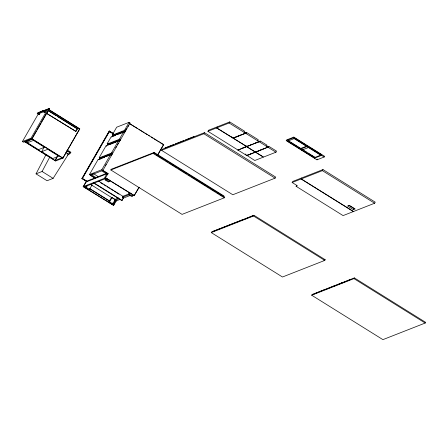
<?xml version="1.0" encoding="UTF-8"?>
<svg xmlns="http://www.w3.org/2000/svg" width="448" height="448" viewBox="0 0 448 448"><rect width="100%" height="100%" fill="white"/><g stroke="black" fill="none" stroke-linecap="round" stroke-linejoin="round"><path stroke-width="0.67" d="M98.386 159.729L98.157 159.426L89.432 174.591L90.485 175.246M102.581 157.55C99.697 159.454 100.654 157.668 99.221 157.573L106.148 145.617L106.394 146.294M108.018 144.754L107.957 143.931L107.134 143.802L111.177 136.769L111.496 136.87M113.148 135.834L113.092 135.005L112.252 134.921L116.682 127.198L129.091 122.332L130.138 122.987L102.889 170.38M99.926 158.413L112.33 153.546L112.448 152.83L111.625 152.701L118.451 140.823L119.207 141.495L120.59 139.238M245.274 153.961L245.325 154.381L246.854 155.35L249.312 154.386M27.418 142.755L33.466 140.381L44.498 147.263L38.455 149.632L27.418 142.755L28.689 140.297M41.72 151.676L47.768 149.302L58.806 156.184L52.758 158.553L41.72 151.676L43.949 147.375M66.13 152.678L68.466 154.134L53.116 178.366L47.068 180.74L36.036 173.858L45.909 154.829M36.036 173.858L42.084 171.483L49.818 156.99M39.312 114.615L37.218 113.54L37.66 112.773L43.378 110.527L45.242 111.692L44.576 112.549L43.467 111.86L38.203 113.926L39.312 114.615L39.754 113.848L38.64 113.159M40.74 111.748L49.526 108.478L32.06 138.852L23.453 142.229L22.4 141.574L38.326 113.882M39.082 114.705L39.754 113.848M37.218 113.54L42.935 111.294L43.378 110.527M44.576 112.549L45.242 111.692M22.4 141.574L31.013 138.197L47.628 109.301L48.378 109.967L49.353 108.366M36.327 130.934L31.864 138.695L25.446 141.215M37.01 129.741L40.79 123.172M41.474 121.979L46.626 113.025M46.698 113.198L48.227 110.538L77.42 128.744L75.891 131.398L46.474 113.288L75.891 131.398M55.793 160.922L54.986 160.524L57.383 156.358M57.49 156.318L55.093 160.485L25.374 141.954M75.667 131.488L77.42 128.744M79.257 129.522L62.776 158.183L62.423 157.965L63.213 156.733M24.842 141.45L24.466 141.596L55.586 161.006L62.983 158.099L79.806 128.85L48.681 109.446M67.127 155.047L68.975 154.319L69.927 152.667M69.16 153.44L70.538 152.902L70.907 152.253L67.418 150.074M116.418 200.581L113.658 205.391L83.468 186.564L86.526 181.25L81.838 178.64L109.189 131.068L113.602 133.504M109.502 130.945L82.146 178.517L87.231 181.686M81.838 178.64L82.46 178.394L109.407 131.533L112.907 133.717M113.658 205.391L83.16 186.687L86.218 181.367M86.43 181.832L86.839 181.126L94.69 178.046L94.282 178.752M99.635 159.09L100.671 157.293M112.767 136.265L113.456 135.061M99.949 158.973L100.638 157.769M91.37 174.306L90.798 175.302L91.767 174.922L92.31 173.975L92.837 174.3M100.134 159.062L100.705 158.071M90.955 184.313L92.025 184.985L89.51 189.358L88.698 189.678L85.484 187.673L86.33 186.424M85.484 187.673L86.302 187.354L87.556 185.164M94.595 178.629L94.998 177.923L107.005 173.208L106.602 173.919L101.892 171.007L102.861 170.626M89.432 174.591L101.836 169.719L110.538 154.594L111.289 155.266L112.437 153.77M129.091 122.332L124.673 130.01L125.423 130.082L125.546 130.558L113.142 135.425M126.017 129.455L126.426 128.744M105.392 165.67L106.081 164.472M115.758 147.65L116.446 146.446M117.482 144.648L118.177 143.444M108.013 144.351L120.417 139.479L120.294 139.003L119.543 138.936L123.586 131.902L124.337 132.574L125.485 131.079M112.974 135.722L125.378 130.855L126.465 129.024M127.848 126.622L128.537 125.423M83.16 186.687L104.261 178.405L106.91 173.796L107.61 174.233M84.168 187.001L104.961 178.842L108.018 173.527L101.836 169.719M110.835 169.966L153.115 153.378L153.518 152.667L224.75 197.086L224.342 197.798L182.067 214.385L110.835 169.966L111.244 169.26L154.168 152.46L188.731 174.014L188.322 174.72M106.495 178.511L109.872 180.449L109.194 181.63L108.377 181.95L105.168 179.95L106.109 178.31M105.168 179.95L105.98 179.631L106.663 178.45M108.724 202.166L111.401 197.725L112.05 197.473L115.265 199.472L112.75 203.846L111.933 204.165L108.724 202.166L109.536 201.846L112.05 197.473M112.459 203.039L113.635 203.773L115.36 200.771M115.674 200.648L113.635 203.773M113.344 205.509L114.727 203.106M115.416 201.902L116.11 200.704M130.766 195.216L123.637 198.016L122.472 197.282L123.082 196.224L128.912 193.934M93.598 182.986L121.794 200.57L123.519 197.568M121.794 200.57L123.486 198.044M129.735 193.004L133.112 194.942L132.429 196.123L131.617 196.442L128.408 194.438L129.662 192.254M128.408 194.438L129.22 194.118L129.898 192.937M154.168 152.46L153.759 153.166L154.93 153.899M132.35 194.634L134.114 195.731L138.942 187.331M157.573 154.935L163.094 145.337M134.114 195.731L139.255 187.214M157.539 155.411L163.75 144.614L129.573 123.62L137.749 128.716M161.571 150.332L162.182 149.268L204.462 132.675L275.694 177.094L275.078 178.158L232.803 194.751L161.571 150.332L203.851 133.739L204.462 132.675M172.99 145.622L173.6 144.558L165.06 147.907M183.215 141.607L183.826 140.543L175.28 143.898M207.928 131.314L208.538 130.25L217.146 126.874L216.535 127.938L207.928 131.314L237.938 150.03L259.347 141.613L259.974 141.803L260.064 140.879L267.092 145.236L266.459 145.992L268.044 147.034L255.539 152.079M216.709 127.87L217.319 126.806L229.729 121.934L244.675 131.258L244.042 132.014L245.521 133.23L229.113 122.998L216.709 127.87L233.117 138.102L245.739 133.129L246.372 133.319L246.456 132.395L258.278 139.742L257.645 140.498L259.123 141.714L245.638 133.302L233.234 138.174L263.536 157.069L275.94 152.202L276.55 151.138L268.878 146.378L268.789 147.302L268.162 147.106L255.651 152.152L256.458 152.113M193.463 177.923L193.866 177.218L189.314 174.378L188.905 175.084L190.047 175.795M229.113 122.998L229.729 121.934M233.117 138.102L240.66 134.999M233.234 138.174L233.626 138.18M237.938 150.03L239.266 149.369M255.466 151.973L246.753 155.529L238.05 150.102L238.526 150.147M238.05 150.102L249.301 145.432M246.938 146.479L259.347 141.613M246.87 155.602L255.478 152.219L263.362 157.136L254.75 160.518L246.971 155.422M223.53 196.678L223.938 195.966L194.454 177.582L193.189 178.074M255.478 152.219L261.839 149.47M211.26 232.59L211.669 231.879L253.943 215.292L325.175 259.711L324.766 260.417L282.492 277.01L211.26 232.59L253.534 215.998L253.943 215.292M286.216 140.638L286.619 139.933L293.81 137.11L324.582 156.296L324.173 157.007L316.982 159.83L286.216 140.638L293.406 137.816L293.81 137.11M252.482 216.182L252.683 215.83L243.662 219.643M252.582 216.143L252.89 215.746M292.135 182.504L292.746 181.446L301.7 177.929L301.09 178.993L292.135 182.504L297.388 185.786L296.089 186.295L343.09 215.6L353.349 211.579L301.09 178.993M296.089 186.295L296.699 185.231M301.263 178.926L301.874 177.862L322.98 169.579L375.234 202.166L374.623 203.23L353.522 211.506L301.263 178.926L322.37 170.643L322.98 169.579M314.67 158.066L321.233 155.49L294.146 138.594L287.577 141.176L314.67 158.066L315.078 157.36L321.048 155.014M316.982 159.83L317.391 159.118M353.433 209.658L355.163 208.981L349.328 205.341L347.592 206.018L353.433 209.658L354.043 208.594L348.79 205.318M311.685 295.215L312.094 294.504L354.368 277.911L425.6 322.33L425.191 323.042L382.917 339.634L311.685 295.215L353.959 278.622L354.368 277.911M324.923 289.789L334.152 285.891M334.124 286.177L341.656 282.946L341.348 283.343M256.334 152.113L255.875 152.225M247.397 146.737L247.055 146.731M40.919 111.854L49.526 108.478M44.229 110.93L47.303 109.721M49.174 109.962L48.474 109.525M79.246 128.71L49.756 110.326M109.407 131.533L109.094 131.656L110.846 132.748M112.56 135.061L124.964 130.194M125.311 130.973L112.902 135.839L114.318 135.464M115.007 135.1L116.25 134.613M118.731 133.638L119.969 133.151M123.071 131.936L124.314 131.449M118.664 133.756L119.902 133.274M121.145 132.787L124.247 131.566M111.474 136.954L115.814 135.251M117.673 134.518L123.878 132.087M123.222 132.938L124.46 132.451M54.986 160.524L62.177 157.707L62.53 157.926M107.425 143.987L119.834 139.115M107.839 144.642L120.422 139.888L119.179 140.375M108.634 144.508L109.878 144.026M111.115 143.539L114.218 142.318M115.461 141.831L117.942 140.857M111.048 143.657L112.291 143.17M113.529 142.682L114.772 142.195M116.01 141.708L117.874 140.98M119.112 140.493L120.355 140.006L107.951 144.872M119.426 140.515L120.394 140.134M106.338 145.874L108.203 145.146M110.062 144.418L116.262 141.982M99.512 157.752L111.916 152.886M100.094 158.116L112.498 153.25M112.263 153.664L100.033 158.642M103.818 157.063L106.299 156.089M107.542 155.602L110.645 154.386M104.373 156.934L106.232 156.206M107.475 155.719L108.713 155.232M98.42 159.645L104.625 157.209M106.484 156.481L110.83 154.778M163.436 144.738L163.75 144.614M102.939 170.358L90.311 175.314L95.39 178.483M185.506 139.882L194.046 136.534M86.122 181.955L106.91 173.796M107.71 173.645L108.018 173.527M91.375 185.237L92.025 184.985M245.134 133.207L246.372 132.72M243.762 133.784L245.622 133.056M258.737 141.686L259.974 141.198M242.346 148.165L246.646 146.474L216.535 127.938M250.544 144.945L251.787 144.458M254.884 143.242L259.23 141.54M114.923 199.422L118.675 197.954M114.615 199.73L115.265 199.472M118.686 198.772L114.313 200.486L115.478 201.214L120.478 199.254M122.472 197.282L128.951 194.746M267.551 147.185L268.794 146.698M250.544 153.905L251.776 153.418M263.082 148.982L264.32 148.495M306.74 146.093L300.77 148.439L300.362 149.145L306.93 146.569M301.879 150.091L308.448 147.515M212.834 231.47L224.319 226.962M224.493 226.89L235.984 222.382M236.158 222.314L243.482 219.442M323.876 260.221L325.175 259.711M324.744 289.582L313.158 294.403M341.83 282.878L341.729 283.192L351.064 279.255M294.549 137.889L305.743 144.866M306.919 145.6L309.277 147.067M310.453 147.801L315.162 150.741M316.932 151.844L318.696 152.947M319.878 153.681L321.642 154.778M293.406 137.816L324.173 157.007M287.986 140.465L300.938 148.546M302.12 149.279L315.078 157.36M288.394 141.036L289.582 141.775M291.357 142.884L293.132 143.993M294.314 144.726L296.682 146.205M297.864 146.944L299.639 148.047M304.371 150.998L306.74 152.477M307.922 153.216L310.29 154.689M311.472 155.428L315.022 157.646M322.37 170.643L374.623 203.23M259.241 141.786L267.943 147.213M268.061 147.286L275.94 152.202M233.218 137.922L231.633 136.881M246.82 146.406L245.241 145.365M254.666 151.295L255.64 151.906M246.663 146.726L255.366 152.146M203.851 133.739L275.078 178.158M138.914 129.444L143.59 132.356M144.754 133.084L147.09 134.54M148.26 135.268L149.425 135.996M151.178 137.088L152.93 138.18M154.095 138.908L156.43 140.37M157.601 141.098L159.354 142.19M160.518 142.918L162.854 144.374M156.688 154.991L158.446 156.089M159.617 156.822L161.958 158.284M163.134 159.012L164.304 159.746M166.062 160.838L167.821 161.935M169.574 163.033L171.332 164.125M172.508 164.858L177.19 167.782M178.948 168.874L180.706 169.971M181.877 170.705L184.223 172.166M185.394 172.894L186.564 173.622M191.184 176.506L192.892 177.57M194.046 178.287L205.839 185.646M207.021 186.379L209.378 187.852M210.554 188.586L215.275 191.526M217.045 192.629L218.814 193.732M219.99 194.471L222.348 195.938M153.115 153.378L224.342 197.798M253.534 215.998L324.766 260.417M353.959 278.622L425.191 323.042M109.189 131.068L112.706 133.263M48.003 110.628L56.179 115.724M57.344 116.452L77.196 128.828M43.91 111.093L45.018 111.782M42.935 111.294L44.8 112.459M76.222 134.109L76.574 134.327M102.631 170.481L108.186 173.947M67.043 150.724L70.538 152.902M66.97 150.819L70.398 152.958M66.018 152.477L68.975 154.319M134.428 195.608L105.33 177.783L131.174 193.9M104.261 178.405L104.961 178.842M105.98 179.631L109.194 181.63M129.22 194.118L132.429 196.123M93.279 173.533L98.571 176.837M91.767 174.922L95.878 177.481M90.619 175.19L95.491 178.231M31.013 138.197L62.983 158.099M31.657 138.779L32.458 139.171L25.267 141.994L24.674 141.518M32.357 139.216L62.076 157.746M98.722 181.205L122.898 196.28M100.766 182.801L103.124 184.268M104.306 185.007L106.075 186.11M107.257 186.844L109.614 188.317M110.79 189.05L113.154 190.523M114.33 191.257L119.05 194.197M93.912 182.862L122.108 200.446M82.46 178.394L86.974 181.21M90.558 184.408L114.15 199.119M89.275 188.261L109.833 201.085M89.55 188.754L109.525 201.208M86.302 187.354L89.51 189.358M109.536 201.846L112.75 203.846M42.084 171.483L53.116 178.366"/></g></svg>
